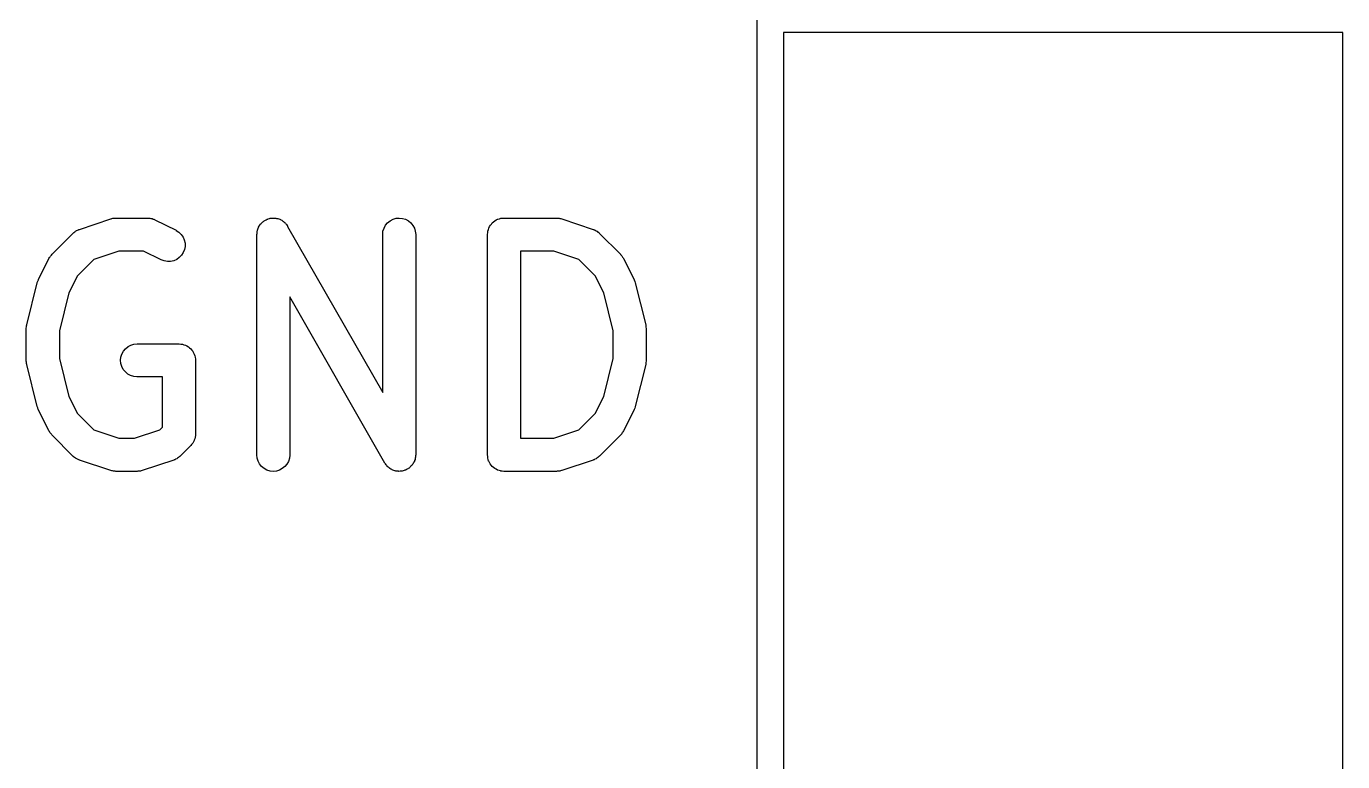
# Model space of a CAD drawing. Extents: x 96 to 150, y -148 to -38.
# Drawn here: x 137.78 to 143.76, y -67.63 to -64.29 of the extents above; entities that cross this region are included whole.
import ezdxf

# ---------------------------------------------------------------- set-up
doc = ezdxf.new("R2010")
doc.units = 0
doc.header["$MEASUREMENT"] = 0
doc.layers.add('BLACK', color=7, linetype='CONTINUOUS')

msp = doc.modelspace()

# ---------------------------------------------------------------- linework, layer by layer
at = {"layer": 'BLACK', "linetype": 'CONTINUOUS'}
for p, q in [((141.104, -74.479), (141.104, -64.2649)), ((141.224, -64.322), (141.224, -74.422)), ((143.764, -64.322), (141.224, -64.322)), ((143.764, -74.422), (143.764, -64.322)), ((138.025, -65.2148), (138.168, -65.1672)), ((138.168, -65.1672), (138.169, -65.1669)), ((138.169, -65.1669), (138.173, -65.166)), ((138.173, -65.166), (138.177, -65.1648)), ((138.177, -65.1648), (138.181, -65.1645)), ((138.181, -65.1645), (138.184, -65.1639)), ((138.184, -65.1639), (138.188, -65.1638)), ((138.188, -65.1638), (138.192, -65.1634)), ((138.192, -65.1634), (138.335, -65.1634)), ((138.335, -65.1634), (138.336, -65.1634)), ((138.336, -65.1634), (138.338, -65.1636)), ((138.338, -65.1636), (138.34, -65.1636)), ((138.34, -65.1636), (138.345, -65.1644)), ((138.345, -65.1644), (138.35, -65.165)), ((138.35, -65.165), (138.353, -65.1657)), ((138.353, -65.1657), (138.355, -65.1661)), ((138.355, -65.1661), (138.36, -65.1679)), ((138.36, -65.1679), (138.364, -65.1694)), ((138.364, -65.1694), (138.366, -65.1705)), ((138.366, -65.1705), (138.368, -65.1713)), ((138.368, -65.1713), (138.464, -65.2189)), ((138.856, -65.1832), (138.858, -65.1814)), ((138.858, -65.1814), (138.861, -65.1786)), ((138.861, -65.1786), (138.865, -65.1756)), ((138.865, -65.1756), (138.867, -65.1745)), ((138.867, -65.1745), (138.87, -65.173)), ((138.87, -65.173), (138.874, -65.1711)), ((138.874, -65.1711), (138.878, -65.1688)), ((138.878, -65.1688), (138.881, -65.1681)), ((138.881, -65.1681), (138.883, -65.1671)), ((138.883, -65.1671), (138.888, -65.1661)), ((138.888, -65.1661), (138.892, -65.1647)), ((138.892, -65.1647), (138.895, -65.1645)), ((138.895, -65.1645), (138.897, -65.1639)), ((138.897, -65.1639), (138.902, -65.1638)), ((138.902, -65.1638), (138.907, -65.1634)), ((138.907, -65.1634), (138.909, -65.1636)), ((138.909, -65.1636), (138.912, -65.1636)), ((138.912, -65.1636), (138.917, -65.1644)), ((138.917, -65.1644), (138.921, -65.1649)), ((138.921, -65.1649), (138.924, -65.1657)), ((138.924, -65.1657), (138.926, -65.1661)), ((138.926, -65.1661), (138.931, -65.1678)), ((138.931, -65.1678), (138.935, -65.1692)), ((138.935, -65.1692), (138.938, -65.1704)), ((138.938, -65.1704), (138.94, -65.1714)), ((138.94, -65.1714), (138.944, -65.1739)), ((138.944, -65.1739), (138.948, -65.1762)), ((138.948, -65.1762), (138.95, -65.1778)), ((138.95, -65.1778), (138.952, -65.1792)), ((138.952, -65.1792), (138.956, -65.1825)), ((139.425, -65.1848), (139.437, -65.1756)), ((139.437, -65.1756), (139.45, -65.1688)), ((139.45, -65.1688), (139.464, -65.1647)), ((139.464, -65.1647), (139.478, -65.1634)), ((139.478, -65.1634), (139.493, -65.1649)), ((139.493, -65.1649), (139.507, -65.1692)), ((139.507, -65.1692), (139.52, -65.1762)), ((139.52, -65.1762), (139.531, -65.1855)), ((139.901, -65.1848), (139.907, -65.1804)), ((139.907, -65.1804), (139.912, -65.1759)), ((139.912, -65.1759), (139.913, -65.1758)), ((139.913, -65.1756), (139.919, -65.1724)), ((139.913, -65.1758), (139.913, -65.1756)), ((139.919, -65.1724), (139.925, -65.169)), ((139.925, -65.169), (139.926, -65.169)), ((139.926, -65.1688), (139.933, -65.1668)), ((139.926, -65.169), (139.926, -65.1688)), ((139.933, -65.1668), (139.939, -65.1648)), ((139.939, -65.1648), (139.94, -65.1648)), ((139.94, -65.1647), (139.947, -65.1641)), ((139.94, -65.1648), (139.94, -65.1647)), ((139.947, -65.1641), (139.954, -65.1634)), ((139.954, -65.1634), (140.192, -65.1634)), ((140.192, -65.1634), (140.193, -65.1634)), ((140.193, -65.1634), (140.197, -65.1639)), ((140.197, -65.1639), (140.201, -65.164)), ((140.201, -65.164), (140.204, -65.1647)), ((140.204, -65.1647), (140.208, -65.165)), ((140.208, -65.165), (140.212, -65.1663)), ((140.212, -65.1663), (140.216, -65.1672)), ((140.216, -65.1672), (140.359, -65.2148)), ((137.901, -65.3282), (137.996, -65.233)), ((137.996, -65.233), (137.997, -65.2322)), ((137.997, -65.2322), (137.999, -65.2309)), ((137.999, -65.2309), (138, -65.2293)), ((138, -65.2293), (138.004, -65.2263)), ((138.004, -65.2263), (138.008, -65.2231)), ((138.008, -65.2231), (138.01, -65.2221)), ((138.01, -65.2221), (138.012, -65.2208)), ((138.012, -65.2208), (138.017, -65.2187)), ((138.017, -65.2187), (138.021, -65.2164)), ((138.021, -65.2164), (138.023, -65.2157)), ((138.023, -65.2157), (138.025, -65.2148)), ((138.464, -65.2189), (138.465, -65.2194)), ((138.465, -65.2194), (138.477, -65.2274)), ((138.477, -65.2274), (138.487, -65.2376)), ((138.487, -65.2376), (138.496, -65.2496)), ((138.831, -65.2373), (138.832, -65.2348)), ((138.831, -65.2384), (138.831, -65.2373)), ((138.831, -66.2384), (138.831, -65.2384)), ((138.832, -65.2276), (138.833, -65.2228)), ((138.832, -65.2323), (138.832, -65.2276)), ((138.832, -65.2348), (138.832, -65.2323)), ((138.833, -65.2228), (138.834, -65.2204)), ((138.834, -65.2179), (138.836, -65.2134)), ((138.834, -65.2204), (138.834, -65.2179)), ((138.836, -65.2134), (138.837, -65.2088)), ((138.837, -65.2088), (138.839, -65.2066)), ((138.839, -65.2043), (138.842, -65.2002)), ((138.839, -65.2066), (138.839, -65.2043)), ((138.842, -65.2002), (138.844, -65.196)), ((138.844, -65.196), (138.846, -65.1941)), ((138.846, -65.1941), (138.847, -65.1919)), ((138.847, -65.1919), (138.851, -65.1885)), ((138.851, -65.1885), (138.854, -65.1848)), ((138.854, -65.1848), (138.856, -65.1832)), ((138.956, -65.1825), (138.96, -65.1855)), ((138.96, -65.1855), (138.961, -65.1875)), ((138.961, -65.1875), (138.963, -65.1892)), ((138.963, -65.1892), (138.966, -65.1932)), ((138.966, -65.1932), (138.969, -65.1969)), ((138.969, -65.1969), (138.97, -65.1991)), ((138.97, -65.1991), (138.971, -65.2012)), ((138.971, -65.2012), (139.403, -65.956)), ((139.403, -65.2373), (139.404, -65.2228)), ((139.403, -65.2384), (139.403, -65.2373)), ((139.403, -65.956), (139.403, -65.2384)), ((139.404, -65.2228), (139.409, -65.2088)), ((139.409, -65.2088), (139.416, -65.196)), ((139.416, -65.196), (139.425, -65.1848)), ((139.531, -65.1855), (139.54, -65.1969)), ((139.54, -65.1969), (139.547, -65.2098)), ((139.547, -65.2098), (139.551, -65.2238)), ((139.551, -65.2238), (139.553, -65.2384)), ((139.553, -65.2384), (139.553, -66.2384)), ((139.879, -65.2373), (139.88, -65.2303)), ((139.879, -65.2378), (139.879, -65.2373)), ((139.879, -65.2379), (139.879, -65.2378)), ((139.879, -65.2384), (139.879, -65.2379)), ((139.879, -65.2379), (139.879, -65.2379)), ((139.879, -66.2384), (139.879, -65.2384)), ((139.88, -65.2233), (139.881, -65.223)), ((139.88, -65.2303), (139.88, -65.2233)), ((139.881, -65.2228), (139.883, -65.2161)), ((139.881, -65.223), (139.881, -65.2228)), ((139.883, -65.2161), (139.885, -65.2093)), ((139.885, -65.2088), (139.888, -65.2026)), ((139.885, -65.2091), (139.885, -65.2088)), ((139.885, -65.2093), (139.885, -65.2091)), ((139.888, -65.2026), (139.892, -65.1964)), ((139.892, -65.196), (139.897, -65.1906)), ((139.892, -65.1962), (139.892, -65.196)), ((139.892, -65.1964), (139.892, -65.1962)), ((139.897, -65.1906), (139.901, -65.1852)), ((139.901, -65.185), (139.901, -65.1848)), ((139.901, -65.1852), (139.901, -65.185)), ((140.359, -65.2148), (140.36, -65.2152)), ((140.36, -65.2152), (140.362, -65.2161)), ((140.362, -65.2161), (140.364, -65.2168)), ((140.364, -65.2168), (140.368, -65.2192)), ((140.368, -65.2192), (140.373, -65.2213)), ((140.373, -65.2213), (140.375, -65.2226)), ((140.375, -65.2226), (140.377, -65.2237)), ((140.377, -65.2237), (140.381, -65.2269)), ((140.381, -65.2269), (140.385, -65.2299)), ((140.385, -65.2299), (140.386, -65.2316)), ((140.386, -65.2316), (140.388, -65.233)), ((140.388, -65.233), (140.483, -65.3282)), ((138.496, -65.2496), (138.501, -65.263)), ((138.501, -65.263), (138.505, -65.2773)), ((138.505, -65.292), (138.502, -65.3064)), ((138.505, -65.2773), (138.505, -65.292)), ((137.839, -65.4429), (137.887, -65.3477)), ((137.887, -65.3468), (137.89, -65.3432)), ((137.887, -65.3477), (137.887, -65.3468)), ((137.89, -65.3432), (137.892, -65.3395)), ((137.892, -65.3395), (137.894, -65.3371)), ((137.894, -65.3371), (137.895, -65.3345)), ((137.895, -65.3345), (137.898, -65.3315)), ((137.898, -65.3315), (137.901, -65.3282)), ((138.09, -65.3516), (138.016, -65.4257)), ((138.204, -65.3134), (138.09, -65.3516)), ((138.317, -65.3134), (138.204, -65.3134)), ((138.397, -65.3531), (138.317, -65.3134)), ((138.41, -65.3583), (138.397, -65.3531)), ((138.425, -65.3608), (138.41, -65.3583)), ((138.439, -65.3604), (138.425, -65.3608)), ((138.454, -65.3572), (138.439, -65.3604)), ((138.467, -65.3513), (138.454, -65.3572)), ((138.479, -65.3429), (138.467, -65.3513)), ((138.489, -65.3323), (138.479, -65.3429)), ((138.497, -65.32), (138.489, -65.3323)), ((138.502, -65.3064), (138.497, -65.32)), ((140.029, -65.3134), (140.029, -66.1634)), ((140.18, -65.3134), (140.029, -65.3134)), ((140.294, -65.3516), (140.18, -65.3134)), ((140.368, -65.4257), (140.294, -65.3516)), ((140.483, -65.3282), (140.484, -65.3289)), ((140.484, -65.3289), (140.486, -65.3322)), ((140.486, -65.3322), (140.489, -65.3353)), ((140.489, -65.3353), (140.491, -65.338)), ((140.491, -65.338), (140.493, -65.3404)), ((140.493, -65.3404), (140.495, -65.3441)), ((140.495, -65.3441), (140.497, -65.3477)), ((140.497, -65.3477), (140.545, -65.4429)), ((137.786, -65.6488), (137.834, -65.4583)), ((137.834, -65.4566), (137.836, -65.4501)), ((137.834, -65.4569), (137.834, -65.4566)), ((137.834, -65.4573), (137.834, -65.4569)), ((137.834, -65.4583), (137.834, -65.4573)), ((137.836, -65.4501), (137.839, -65.4436)), ((137.839, -65.4433), (137.839, -65.4429)), ((137.839, -65.4436), (137.839, -65.4433)), ((138.016, -65.4257), (137.977, -65.5027)), ((140.407, -65.5027), (140.368, -65.4257)), ((140.545, -65.4429), (140.545, -65.4439)), ((140.545, -65.4439), (140.545, -65.4442)), ((140.545, -65.4442), (140.546, -65.4445)), ((140.546, -65.4445), (140.548, -65.4511)), ((140.548, -65.4511), (140.55, -65.4576)), ((140.55, -65.4576), (140.55, -65.458)), ((140.55, -65.458), (140.55, -65.4583)), ((140.55, -65.4583), (140.598, -65.6488)), ((137.977, -65.5027), (137.934, -65.6762)), ((139.413, -66.2756), (138.981, -65.5208)), ((138.981, -65.5208), (138.981, -66.2384)), ((140.45, -65.6762), (140.407, -65.5027)), ((137.784, -65.6632), (137.785, -65.6573)), ((137.785, -65.6514), (137.786, -65.6501)), ((137.785, -65.6573), (137.785, -65.6514)), ((137.786, -65.6501), (137.786, -65.6488)), ((140.598, -65.6488), (140.598, -65.6498)), ((140.598, -65.6498), (140.599, -65.6511)), ((140.599, -65.6511), (140.599, -65.6524)), ((140.599, -65.6524), (140.599, -65.6584)), ((140.599, -65.6584), (140.6, -65.6643)), ((137.784, -65.6646), (137.784, -65.6632)), ((137.784, -65.6659), (137.784, -65.6646)), ((137.784, -65.667), (137.784, -65.6659)), ((137.784, -65.8098), (137.784, -65.667)), ((137.934, -65.6762), (137.934, -65.8006)), ((140.45, -65.8006), (140.45, -65.6762)), ((140.6, -65.6643), (140.6, -65.6656)), ((140.6, -65.6656), (140.6, -65.667)), ((140.6, -65.667), (140.6, -65.8098)), ((138.218, -65.7807), (138.225, -65.7679)), ((138.225, -65.7679), (138.234, -65.7566)), ((138.234, -65.7566), (138.246, -65.7473)), ((138.246, -65.7473), (138.259, -65.7405)), ((138.259, -65.7405), (138.273, -65.7362)), ((138.273, -65.7362), (138.287, -65.7348)), ((138.287, -65.7348), (138.478, -65.7348)), ((138.478, -65.7348), (138.478, -65.7348)), ((138.478, -65.7348), (138.478, -65.7348)), ((138.478, -65.7348), (138.478, -65.7348)), ((138.478, -65.7348), (138.479, -65.7348)), ((138.479, -65.7348), (138.486, -65.7356)), ((138.486, -65.7356), (138.493, -65.7363)), ((138.493, -65.7363), (138.493, -65.7364)), ((138.493, -65.7364), (138.493, -65.7364)), ((138.493, -65.7364), (138.5, -65.7386)), ((138.5, -65.7386), (138.507, -65.7407)), ((138.507, -65.7407), (138.507, -65.7408)), ((138.507, -65.7408), (138.507, -65.7409)), ((138.507, -65.7409), (138.513, -65.7443)), ((138.513, -65.7443), (138.52, -65.7476)), ((138.52, -65.7476), (138.52, -65.7478)), ((138.52, -65.7478), (138.52, -65.7479)), ((138.52, -65.7479), (138.526, -65.7525)), ((138.526, -65.7525), (138.531, -65.757)), ((138.531, -65.757), (138.531, -65.7572)), ((138.531, -65.7572), (138.531, -65.7573)), ((138.531, -65.7573), (138.536, -65.7628)), ((138.536, -65.7628), (138.54, -65.7683)), ((138.54, -65.7683), (138.54, -65.7685)), ((138.54, -65.7685), (138.54, -65.7687)), ((138.54, -65.7687), (138.544, -65.775)), ((138.544, -65.775), (138.547, -65.7812)), ((137.784, -65.8111), (137.784, -65.8098)), ((137.784, -65.8125), (137.784, -65.8111)), ((137.785, -65.8184), (137.784, -65.8125)), ((137.785, -65.8244), (137.785, -65.8184)), ((137.785, -65.8257), (137.785, -65.8244)), ((137.786, -65.827), (137.785, -65.8257)), ((137.786, -65.828), (137.786, -65.827)), ((137.834, -66.0185), (137.786, -65.828)), ((137.934, -65.8006), (137.977, -65.9741)), ((138.212, -65.8093), (138.214, -65.7947)), ((138.214, -65.8239), (138.212, -65.8093)), ((138.214, -65.7947), (138.218, -65.7807)), ((138.218, -65.8379), (138.214, -65.8239)), ((138.224, -65.8509), (138.218, -65.8379)), ((138.547, -65.7812), (138.547, -65.7815)), ((138.547, -65.7815), (138.547, -65.7817)), ((138.547, -65.7817), (138.549, -65.7885)), ((138.549, -65.7885), (138.551, -65.7952)), ((138.551, -65.7952), (138.551, -65.7955)), ((138.551, -65.7955), (138.551, -65.7958)), ((138.551, -65.7958), (138.552, -65.8028)), ((138.552, -65.8028), (138.553, -65.8098)), ((138.553, -65.8098), (138.553, -66.1431)), ((140.407, -65.9741), (140.45, -65.8006)), ((140.598, -65.828), (140.55, -66.0185)), ((140.599, -65.8254), (140.598, -65.8267)), ((140.598, -65.8267), (140.598, -65.828)), ((140.6, -65.8135), (140.599, -65.8195)), ((140.599, -65.8195), (140.599, -65.8254)), ((140.6, -65.8098), (140.6, -65.8109)), ((140.6, -65.8109), (140.6, -65.8122)), ((140.6, -65.8122), (140.6, -65.8135)), ((138.234, -65.8623), (138.224, -65.8509)), ((138.245, -65.8717), (138.234, -65.8623)), ((138.258, -65.8787), (138.245, -65.8717)), ((138.272, -65.8832), (138.258, -65.8787)), ((138.286, -65.8848), (138.272, -65.8832)), ((138.287, -65.8848), (138.286, -65.8848)), ((138.403, -65.8848), (138.287, -65.8848)), ((138.403, -66.1121), (138.403, -65.8848)), ((137.834, -66.0188), (137.834, -66.0185)), ((137.834, -66.0191), (137.834, -66.0188)), ((137.836, -66.0256), (137.834, -66.0191)), ((137.977, -65.9741), (138.016, -66.0511)), ((140.368, -66.0511), (140.407, -65.9741)), ((140.55, -66.0185), (140.55, -66.0195)), ((137.838, -66.0323), (137.836, -66.0256)), ((137.839, -66.0326), (137.838, -66.0323)), ((137.839, -66.0329), (137.839, -66.0326)), ((137.839, -66.0338), (137.839, -66.0329)), ((137.887, -66.1291), (137.839, -66.0338)), ((138.016, -66.0511), (138.09, -66.1252)), ((140.294, -66.1252), (140.368, -66.0511)), ((140.545, -66.0338), (140.497, -66.1291)), ((140.548, -66.0267), (140.545, -66.0332)), ((140.545, -66.0332), (140.545, -66.0335)), ((140.545, -66.0335), (140.545, -66.0338)), ((140.55, -66.0202), (140.548, -66.0267)), ((140.55, -66.0195), (140.55, -66.0198)), ((140.55, -66.0198), (140.55, -66.0202)), ((137.889, -66.1326), (137.887, -66.1291)), ((137.891, -66.1364), (137.889, -66.1326)), ((137.893, -66.1388), (137.891, -66.1364)), ((137.895, -66.1415), (137.893, -66.1388)), ((138.09, -66.1252), (138.204, -66.1634)), ((138.275, -66.1634), (138.39, -66.1252)), ((138.39, -66.1252), (138.403, -66.1121)), ((140.18, -66.1634), (140.294, -66.1252)), ((140.492, -66.1372), (140.49, -66.1397)), ((140.494, -66.1335), (140.492, -66.1372)), ((140.497, -66.13), (140.494, -66.1335)), ((140.497, -66.1291), (140.497, -66.13)), ((137.898, -66.1445), (137.895, -66.1415)), ((137.9, -66.1478), (137.898, -66.1445)), ((137.901, -66.1486), (137.9, -66.1478)), ((137.996, -66.2438), (137.901, -66.1486)), ((138.204, -66.1634), (138.275, -66.1634)), ((138.531, -66.1962), (138.483, -66.2438)), ((138.535, -66.1908), (138.531, -66.1962)), ((138.54, -66.1855), (138.535, -66.1908)), ((138.543, -66.1788), (138.54, -66.1849)), ((138.54, -66.1849), (138.54, -66.1852)), ((138.54, -66.1852), (138.54, -66.1855)), ((138.547, -66.1727), (138.543, -66.1788)), ((138.549, -66.1654), (138.547, -66.172)), ((138.547, -66.172), (138.547, -66.1723)), ((138.547, -66.1723), (138.547, -66.1727)), ((138.551, -66.1587), (138.549, -66.1654)), ((138.552, -66.1511), (138.551, -66.158)), ((138.551, -66.158), (138.551, -66.1583)), ((138.551, -66.1583), (138.551, -66.1587)), ((138.553, -66.1442), (138.552, -66.1511)), ((138.553, -66.1431), (138.553, -66.1434)), ((138.553, -66.1434), (138.553, -66.1434)), ((138.553, -66.1434), (138.553, -66.1434)), ((138.553, -66.1434), (138.553, -66.1442)), ((140.029, -66.1634), (140.18, -66.1634)), ((140.483, -66.1486), (140.388, -66.2438)), ((140.486, -66.1453), (140.483, -66.1486)), ((140.489, -66.1423), (140.486, -66.1453)), ((140.49, -66.1397), (140.489, -66.1423)), ((137.998, -66.2452), (137.996, -66.2438)), ((137.999, -66.2468), (137.998, -66.2452)), ((138.003, -66.2498), (137.999, -66.2468)), ((138.007, -66.2531), (138.003, -66.2498)), ((138.009, -66.2541), (138.007, -66.2531)), ((138.011, -66.2554), (138.009, -66.2541)), ((138.016, -66.2576), (138.011, -66.2554)), ((138.02, -66.26), (138.016, -66.2576)), ((138.462, -66.258), (138.458, -66.2604)), ((138.467, -66.256), (138.462, -66.258)), ((138.469, -66.2547), (138.467, -66.256)), ((138.471, -66.2537), (138.469, -66.2547)), ((138.475, -66.2505), (138.471, -66.2537)), ((138.479, -66.2475), (138.475, -66.2505)), ((138.481, -66.2459), (138.479, -66.2475)), ((138.482, -66.2445), (138.481, -66.2459)), ((138.483, -66.2438), (138.482, -66.2445)), ((138.833, -66.2529), (138.831, -66.2384)), ((138.837, -66.267), (138.833, -66.2529)), ((138.98, -66.254), (138.975, -66.2679)), ((138.981, -66.2394), (138.98, -66.254)), ((138.981, -66.2384), (138.981, -66.2394)), ((139.551, -66.254), (139.55, -66.2564)), ((139.55, -66.2564), (139.55, -66.2589)), ((139.552, -66.2492), (139.551, -66.254)), ((139.553, -66.2394), (139.552, -66.2419)), ((139.552, -66.2419), (139.552, -66.2445)), ((139.552, -66.2445), (139.552, -66.2492)), ((139.553, -66.2384), (139.553, -66.2394)), ((139.88, -66.2454), (139.879, -66.2384)), ((139.88, -66.2524), (139.88, -66.2454)), ((139.88, -66.2527), (139.88, -66.2524)), ((139.88, -66.2529), (139.88, -66.2527)), ((139.882, -66.2597), (139.88, -66.2529)), ((140.367, -66.258), (140.363, -66.2604)), ((140.372, -66.256), (140.367, -66.258)), ((140.374, -66.2547), (140.372, -66.256)), ((140.376, -66.2537), (140.374, -66.2547)), ((140.38, -66.2505), (140.376, -66.2537)), ((140.384, -66.2475), (140.38, -66.2505)), ((140.385, -66.2459), (140.384, -66.2475)), ((140.387, -66.2445), (140.385, -66.2459)), ((140.388, -66.2438), (140.387, -66.2445)), ((138.022, -66.2606), (138.02, -66.26)), ((138.024, -66.2616), (138.022, -66.2606)), ((138.025, -66.2619), (138.024, -66.2616)), ((138.168, -66.3095), (138.025, -66.2619)), ((138.172, -66.3105), (138.168, -66.3095)), ((138.176, -66.3117), (138.172, -66.3105)), ((138.18, -66.3121), (138.176, -66.3117)), ((138.183, -66.3128), (138.18, -66.3121)), ((138.187, -66.3129), (138.183, -66.3128)), ((138.191, -66.3134), (138.187, -66.3129)), ((138.192, -66.3134), (138.191, -66.3134)), ((138.287, -66.3134), (138.192, -66.3134)), ((138.291, -66.313), (138.287, -66.3134)), ((138.296, -66.3129), (138.291, -66.313)), ((138.299, -66.3123), (138.296, -66.3129)), ((138.302, -66.312), (138.299, -66.3123)), ((138.306, -66.3107), (138.302, -66.312)), ((138.31, -66.3099), (138.306, -66.3107)), ((138.311, -66.3095), (138.31, -66.3099)), ((138.454, -66.2619), (138.311, -66.3095)), ((138.456, -66.261), (138.454, -66.2619)), ((138.458, -66.2604), (138.456, -66.261)), ((138.844, -66.2799), (138.837, -66.267)), ((138.853, -66.2912), (138.844, -66.2799)), ((138.864, -66.3006), (138.853, -66.2912)), ((138.877, -66.3075), (138.864, -66.3006)), ((138.891, -66.3118), (138.877, -66.3075)), ((138.906, -66.3134), (138.891, -66.3118)), ((138.92, -66.3121), (138.906, -66.3134)), ((138.934, -66.3079), (138.92, -66.3121)), ((138.947, -66.3011), (138.934, -66.3079)), ((138.959, -66.292), (138.947, -66.3011)), ((138.968, -66.2808), (138.959, -66.292)), ((138.975, -66.2679), (138.968, -66.2808)), ((139.414, -66.2777), (139.413, -66.2756)), ((139.415, -66.2799), (139.414, -66.2777)), ((139.418, -66.2836), (139.415, -66.2799)), ((139.421, -66.2875), (139.418, -66.2836)), ((139.423, -66.2893), (139.421, -66.2875)), ((139.424, -66.2912), (139.423, -66.2893)), ((139.428, -66.2943), (139.424, -66.2912)), ((139.432, -66.2976), (139.428, -66.2943)), ((139.434, -66.2989), (139.432, -66.2976)), ((139.436, -66.3006), (139.434, -66.2989)), ((139.44, -66.3028), (139.436, -66.3006)), ((139.444, -66.3054), (139.44, -66.3028)), ((139.446, -66.3063), (139.444, -66.3054)), ((139.449, -66.3075), (139.446, -66.3063)), ((139.453, -66.3089), (139.449, -66.3075)), ((139.458, -66.3107), (139.453, -66.3089)), ((139.46, -66.3111), (139.458, -66.3107)), ((139.463, -66.3118), (139.46, -66.3111)), ((139.467, -66.3124), (139.463, -66.3118)), ((139.472, -66.3132), (139.467, -66.3124)), ((139.475, -66.3131), (139.472, -66.3132)), ((139.477, -66.3134), (139.475, -66.3131)), ((139.482, -66.3129), (139.477, -66.3134)), ((139.487, -66.3128), (139.482, -66.3129)), ((139.489, -66.3123), (139.487, -66.3128)), ((139.492, -66.3121), (139.489, -66.3123)), ((139.496, -66.3107), (139.492, -66.3121)), ((139.501, -66.3096), (139.496, -66.3107)), ((139.503, -66.3086), (139.501, -66.3096)), ((139.506, -66.3079), (139.503, -66.3086)), ((139.51, -66.3057), (139.506, -66.3079)), ((139.514, -66.3038), (139.51, -66.3057)), ((139.517, -66.3023), (139.514, -66.3038)), ((139.519, -66.3011), (139.517, -66.3023)), ((139.523, -66.2981), (139.519, -66.3011)), ((139.526, -66.2954), (139.523, -66.2981)), ((139.528, -66.2935), (139.526, -66.2954)), ((139.53, -66.292), (139.528, -66.2935)), ((139.533, -66.2883), (139.53, -66.292)), ((139.537, -66.2848), (139.533, -66.2883)), ((139.538, -66.2827), (139.537, -66.2848)), ((139.54, -66.2808), (139.538, -66.2827)), ((139.542, -66.2765), (139.54, -66.2808)), ((139.545, -66.2725), (139.542, -66.2765)), ((139.547, -66.2679), (139.545, -66.2701)), ((139.545, -66.2701), (139.545, -66.2725)), ((139.548, -66.2633), (139.547, -66.2679)), ((139.55, -66.2589), (139.548, -66.2633)), ((139.884, -66.2665), (139.882, -66.2597)), ((139.884, -66.2667), (139.884, -66.2665)), ((139.885, -66.267), (139.884, -66.2667)), ((139.888, -66.2732), (139.885, -66.267)), ((139.891, -66.2794), (139.888, -66.2732)), ((139.891, -66.2797), (139.891, -66.2794)), ((139.891, -66.2799), (139.891, -66.2797)), ((139.896, -66.2854), (139.891, -66.2799)), ((139.9, -66.2909), (139.896, -66.2854)), ((139.901, -66.291), (139.9, -66.2909)), ((139.901, -66.2912), (139.901, -66.291)), ((139.906, -66.2957), (139.901, -66.2912)), ((139.912, -66.3003), (139.906, -66.2957)), ((139.912, -66.3004), (139.912, -66.3003)), ((139.912, -66.3006), (139.912, -66.3004)), ((139.918, -66.3039), (139.912, -66.3006)), ((139.924, -66.3073), (139.918, -66.3039)), ((139.925, -66.3074), (139.924, -66.3073)), ((139.925, -66.3075), (139.925, -66.3074)), ((139.932, -66.3096), (139.925, -66.3075)), ((139.938, -66.3117), (139.932, -66.3096)), ((139.939, -66.3118), (139.938, -66.3117)), ((139.946, -66.3126), (139.939, -66.3118)), ((139.939, -66.3118), (139.939, -66.3118)), ((139.953, -66.3134), (139.946, -66.3126)), ((139.954, -66.3134), (139.953, -66.3134)), ((139.953, -66.3134), (139.953, -66.3134)), ((139.953, -66.3134), (139.953, -66.3134)), ((139.953, -66.3134), (139.953, -66.3134)), ((140.192, -66.3134), (139.954, -66.3134)), ((140.196, -66.313), (140.192, -66.3134)), ((140.2, -66.3129), (140.196, -66.313)), ((140.203, -66.3123), (140.2, -66.3129)), ((140.207, -66.312), (140.203, -66.3123)), ((140.211, -66.3107), (140.207, -66.312)), ((140.215, -66.3099), (140.211, -66.3107)), ((140.216, -66.3095), (140.215, -66.3099)), ((140.359, -66.2619), (140.216, -66.3095)), ((140.361, -66.261), (140.359, -66.2619)), ((140.363, -66.2604), (140.361, -66.261))]:
    msp.add_line(p, q, dxfattribs=at)

doc.saveas('drawing.dxf')
